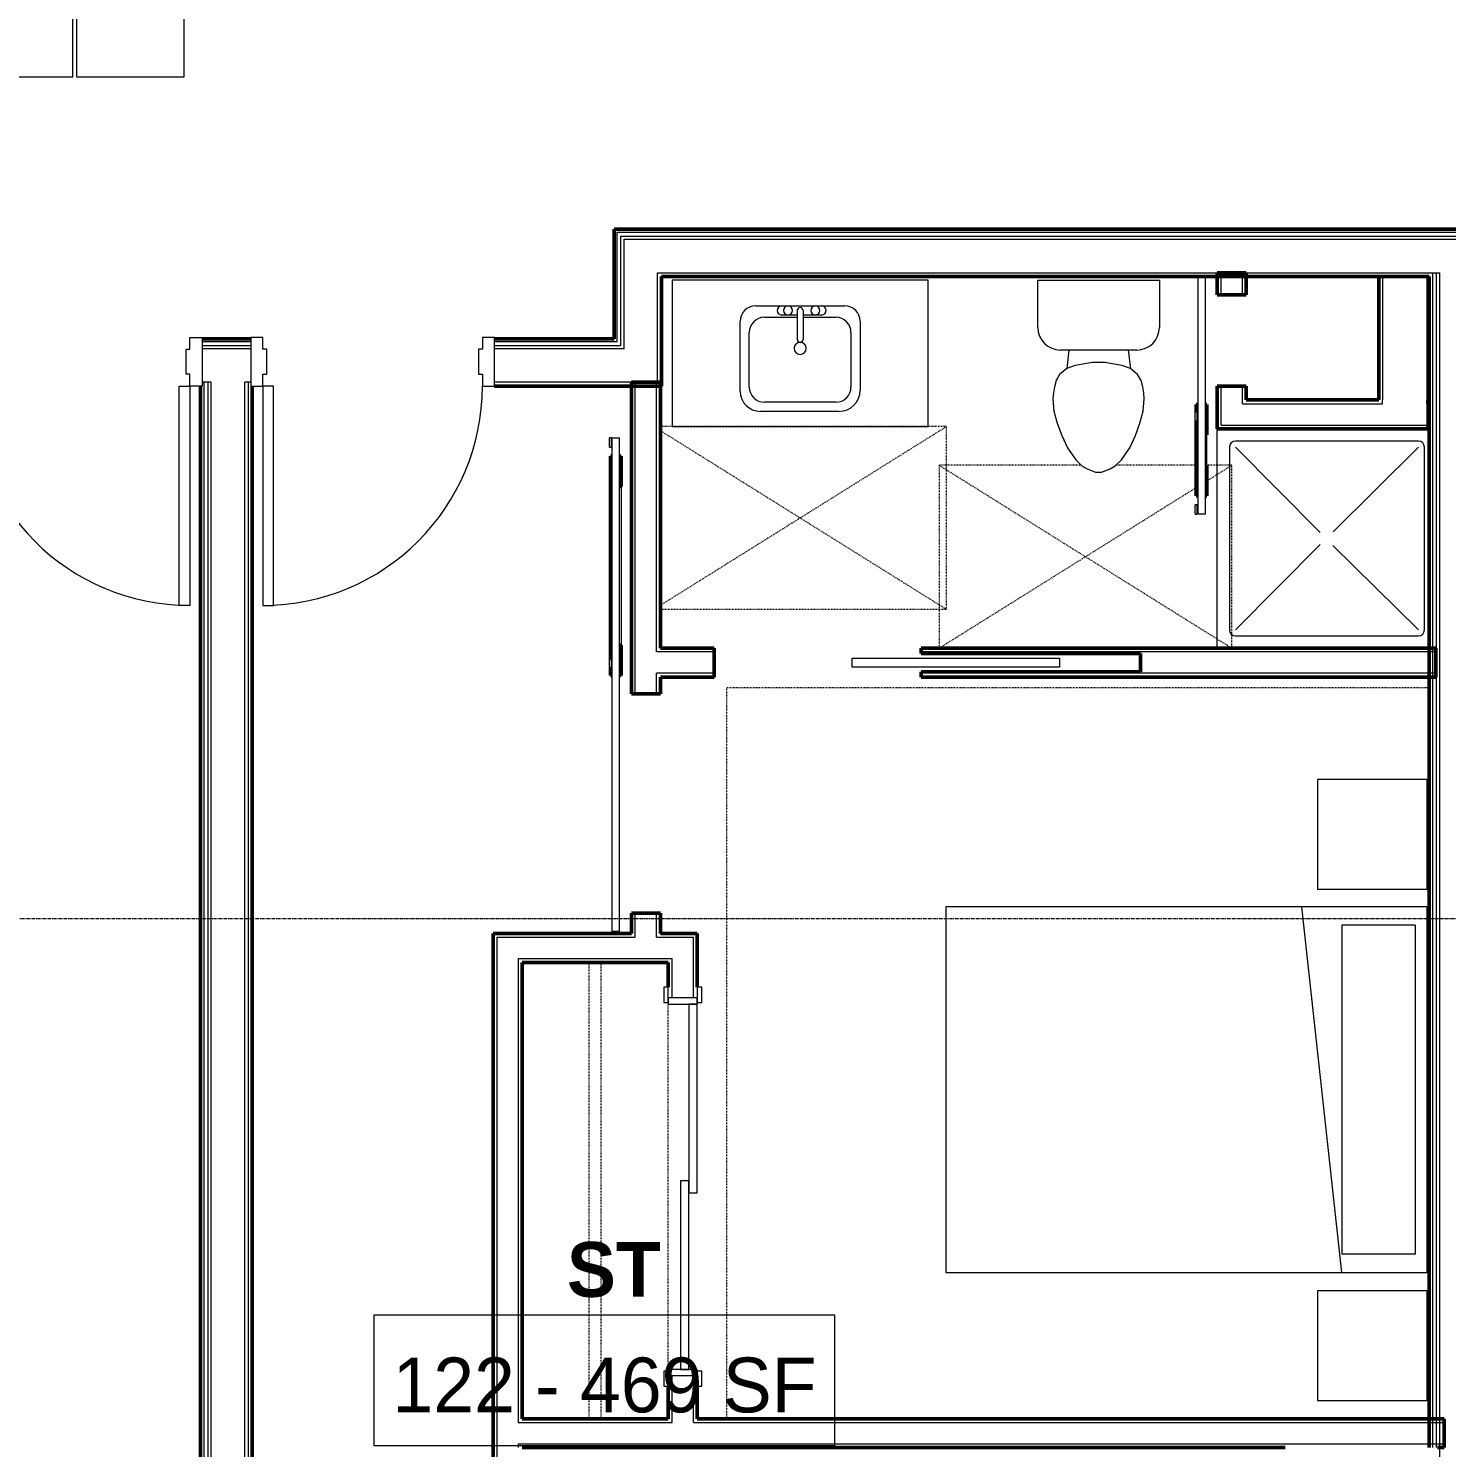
# Model space of a CAD drawing. Header units: inches. Extents: x -4266 to -1814, y 9706 to 12441.
# Drawn here: x -2747.2 to -2514.5, y 11448.4 to 11681.3 of the extents above; entities that cross this region are included whole.
import ezdxf

# ---------------------------------------------------------------- set-up
doc = ezdxf.new("R2010")
doc.units = ezdxf.units.IN
doc.header["$MEASUREMENT"] = 0
doc.linetypes.add('Dash', pattern=[0.25, 0.125, -0.125])
doc.linetypes.add('Grid Line 1_2_', pattern=[0.875, 0.5, -0.125, 0.125, -0.125])
for name, color, linetype, lineweight in [('A-AREA-IDEN', 2, 'Continuous', 9), ('A-DOOR-1', 7, 'Continuous', 9), ('A-DOOR-2', 50, 'Continuous', 20), ('A-DOOR-4', 10, 'Continuous', 13), ('A-DOOR-5', 250, 'Continuous', 50), ('A-DOOR-8', 31, 'Continuous', 9), ('A-DOOR-9', 31, 'Continuous', 20), ('A-DOOR-FRAM', 31, 'Continuous', 20), ('A-DOOR-FRAM-1', 50, 'Continuous', 20), ('A-FLOR', 192, 'Continuous', 13), ('A-GENM-HDLN-1', 7, 'Dash', 9), ('A-WALL', 113, 'Continuous', 13), ('A-WALL-3', 250, 'Continuous', 50), ('A-WALL-4', 10, 'Continuous', 13), ('I-FURN-1', 7, 'Continuous', 9), ('I-FURN-HDLN-1', 7, 'Dash', 9), ('I-WALL-3', 2, 'Continuous', 50), ('P-SANR-FIXT-2', 7, 'Continuous', 9), ('Q-CASE-2', 7, 'Continuous', 9), ('Q-CASE-HDLN-1', 7, 'Dash', 9), ('S-GRID-1', 1, 'Grid Line 1_2_', 9)]:
    doc.layers.add(name, color=color, linetype=linetype, lineweight=lineweight)
doc.styles.add('Century Gothic', font='ufonts.com_century-gothic.ttf', dxfattribs={"height": 9})
doc.styles.add('Century Gothic_B', font='GOTHICB.TTF', dxfattribs={"height": 9})

msp = doc.modelspace()

# ---------------------------------------------------------------- linework, layer by layer
at = {"layer": 'A-AREA-IDEN', "flags": 128}
msp.add_lwpolyline([(-2690.46687, 11470.14857), (-2614.96136, 11470.14857), (-2614.96136, 11448.65251), (-2690.46687, 11448.65251)], close=True, dxfattribs=at)
at = {"layer": 'A-DOOR-1'}
for p, q in [((-2642.21264, 11523.9269), (-2642.96264, 11523.9269)), ((-2642.96264, 11523.9269), (-2642.96264, 11521.4269)), ((-2642.21264, 11521.4269), (-2642.21264, 11523.9269)), ((-2636.71264, 11523.9269), (-2637.46264, 11523.9269)), ((-2637.46264, 11523.9269), (-2637.46264, 11521.4269)), ((-2636.71264, 11521.4269), (-2636.71264, 11523.9269)), ((-2642.96264, 11521.4269), (-2642.21264, 11521.4269)), ((-2637.46264, 11521.4269), (-2636.71264, 11521.4269)), ((-2642.21264, 11460.9269), (-2642.96264, 11460.9269)), ((-2642.96264, 11460.9269), (-2642.96264, 11458.4269)), ((-2642.21264, 11458.4269), (-2642.21264, 11460.9269)), ((-2636.71264, 11460.9269), (-2637.46264, 11460.9269)), ((-2637.46264, 11460.9269), (-2637.46264, 11458.4269)), ((-2636.71264, 11458.4269), (-2636.71264, 11460.9269)), ((-2642.96264, 11458.4269), (-2642.21264, 11458.4269)), ((-2637.46264, 11458.4269), (-2636.71264, 11458.4269))]:
    msp.add_line(p, q, dxfattribs=at)
at = {"layer": 'A-DOOR-2'}
for p, q in [((-2612.03488, 11576.47851), (-2612.03488, 11577.97851)), ((-2612.03488, 11577.97851), (-2578.03488, 11577.97851)), ((-2578.03488, 11577.97851), (-2578.03488, 11576.47851)), ((-2578.03488, 11576.47851), (-2612.03488, 11576.47851)), ((-2637.46264, 11521.1769), (-2638.83764, 11521.1769)), ((-2638.83764, 11521.1769), (-2638.83764, 11490.1769)), ((-2637.46264, 11490.1769), (-2637.46264, 11521.1769)), ((-2638.83764, 11492.1769), (-2640.21264, 11492.1769)), ((-2640.21264, 11492.1769), (-2640.21264, 11461.1769)), ((-2638.83764, 11461.1769), (-2638.83764, 11492.1769)), ((-2638.83764, 11490.1769), (-2637.46264, 11490.1769)), ((-2640.21264, 11461.1769), (-2638.83764, 11461.1769))]:
    msp.add_line(p, q, dxfattribs=at)
at = {"layer": 'A-DOOR-4'}
for p, q in [((-2555.32166, 11640.60351), (-2555.32166, 11601.60351)), ((-2555.32166, 11640.60351), (-2554.69666, 11640.60351)), ((-2554.69666, 11640.60351), (-2554.07166, 11640.60351)), ((-2554.07166, 11601.60351), (-2554.07166, 11640.60351)), ((-2555.74874, 11616.86953), (-2555.74874, 11618.36953)), ((-2555.74874, 11618.36953), (-2555.42314, 11618.36953)), ((-2555.42314, 11616.86953), (-2555.74874, 11616.86953)), ((-2555.42314, 11616.86953), (-2555.42314, 11618.36953)), ((-2651.87514, 11612.6144), (-2651.87514, 11614.1144)), ((-2651.54954, 11614.1144), (-2651.87514, 11614.1144)), ((-2651.54954, 11612.6144), (-2651.54954, 11614.1144)), ((-2651.44806, 11614.1144), (-2651.44806, 11533.1144)), ((-2651.44806, 11614.1144), (-2650.82306, 11614.1144)), ((-2650.82306, 11614.1144), (-2650.19806, 11614.1144)), ((-2650.19806, 11533.1144), (-2650.19806, 11614.1144)), ((-2553.82166, 11609.60351), (-2553.82166, 11614.60351)), ((-2651.87514, 11612.6144), (-2651.54954, 11612.6144)), ((-2649.94806, 11606.1144), (-2649.94806, 11580.1144)), ((-2555.74874, 11601.60351), (-2555.74874, 11603.10351)), ((-2555.42314, 11603.10351), (-2555.74874, 11603.10351)), ((-2555.42314, 11601.60351), (-2555.42314, 11603.10351)), ((-2555.74874, 11601.60351), (-2555.42314, 11601.60351)), ((-2554.69666, 11601.60351), (-2555.32166, 11601.60351)), ((-2554.07166, 11601.60351), (-2554.69666, 11601.60351)), ((-2651.87514, 11576.34837), (-2651.87514, 11577.84837)), ((-2651.87514, 11577.84837), (-2651.54954, 11577.84837)), ((-2651.54954, 11576.34837), (-2651.54954, 11577.84837)), ((-2651.54954, 11576.34837), (-2651.87514, 11576.34837)), ((-2650.82306, 11533.1144), (-2651.44806, 11533.1144)), ((-2650.19806, 11533.1144), (-2650.82306, 11533.1144))]:
    msp.add_line(p, q, dxfattribs=at)
at = {"layer": 'A-DOOR-5'}
for p, q in [((-2555.57166, 11618.36953), (-2555.57166, 11619.60351)), ((-2555.57166, 11619.60351), (-2555.32166, 11619.60351)), ((-2554.07166, 11619.60351), (-2553.82166, 11619.60351)), ((-2553.82166, 11619.60351), (-2553.82166, 11614.60351)), ((-2555.57166, 11604.60351), (-2555.57166, 11616.86953)), ((-2553.82166, 11614.60351), (-2554.07876, 11614.60351)), ((-2651.44806, 11611.1144), (-2651.69806, 11611.1144)), ((-2651.69806, 11611.1144), (-2651.69806, 11577.84837)), ((-2649.94806, 11611.1144), (-2650.19885, 11611.1144)), ((-2649.94806, 11606.1144), (-2649.94806, 11611.1144)), ((-2554.07603, 11609.60351), (-2553.82166, 11609.60351)), ((-2553.82166, 11609.60351), (-2553.82166, 11604.60351)), ((-2650.20017, 11606.1144), (-2649.94806, 11606.1144)), ((-2555.32166, 11604.60351), (-2555.57166, 11604.60351)), ((-2553.82166, 11604.60351), (-2554.0733, 11604.60351)), ((-2649.94806, 11580.1144), (-2650.19806, 11580.1144)), ((-2649.94806, 11575.1144), (-2649.94806, 11580.1144)), ((-2651.69806, 11576.34837), (-2651.69806, 11575.1144)), ((-2651.69806, 11575.1144), (-2651.44806, 11575.1144)), ((-2650.19806, 11575.1144), (-2649.94806, 11575.1144))]:
    msp.add_line(p, q, dxfattribs=at)
at = {"layer": 'A-DOOR-8'}
for centre, start, end in [((-2720.72374, 11622.6144), 180, 270), ((-2708.72374, 11622.6144), 270, 0)]:
    msp.add_arc(centre, 36, start, end, dxfattribs=at)
at = {"layer": 'A-DOOR-9'}
for p, q in [((-2722.47374, 11622.6144), (-2720.72374, 11622.6144)), ((-2722.47374, 11586.6144), (-2722.47374, 11622.6144)), ((-2720.72374, 11622.6144), (-2720.72374, 11586.6144)), ((-2706.97374, 11622.6144), (-2708.72374, 11622.6144)), ((-2708.72374, 11622.6144), (-2708.72374, 11586.6144)), ((-2706.97374, 11586.6144), (-2706.97374, 11622.6144)), ((-2720.72374, 11586.6144), (-2722.47374, 11586.6144)), ((-2708.72374, 11586.6144), (-2706.97374, 11586.6144))]:
    msp.add_line(p, q, dxfattribs=at)
at = {"layer": 'A-DOOR-FRAM'}
for p, q in [((-2720.72374, 11630.6144), (-2718.72374, 11630.6144)), ((-2720.72374, 11628.6769), (-2720.72374, 11630.6144)), ((-2718.72374, 11630.6144), (-2718.72374, 11622.6144)), ((-2708.72374, 11630.6144), (-2710.72374, 11630.6144)), ((-2710.72374, 11630.6144), (-2710.72374, 11622.6144)), ((-2708.72374, 11628.6769), (-2708.72374, 11630.6144)), ((-2670.72374, 11630.6144), (-2672.72374, 11630.6144)), ((-2672.72374, 11630.6144), (-2672.72374, 11628.6769)), ((-2670.72374, 11622.6144), (-2670.72374, 11630.6144)), ((-2721.34874, 11628.6769), (-2720.72374, 11628.6769)), ((-2721.34874, 11624.5519), (-2721.34874, 11628.6769)), ((-2708.09874, 11628.6769), (-2708.72374, 11628.6769)), ((-2708.09874, 11624.5519), (-2708.09874, 11628.6769)), ((-2672.72374, 11628.6769), (-2673.34874, 11628.6769)), ((-2673.34874, 11628.6769), (-2673.34874, 11624.5519)), ((-2720.72374, 11624.5519), (-2721.34874, 11624.5519)), ((-2720.72374, 11622.6144), (-2720.72374, 11624.5519)), ((-2708.72374, 11622.6144), (-2708.72374, 11624.5519)), ((-2708.72374, 11624.5519), (-2708.09874, 11624.5519)), ((-2673.34874, 11624.5519), (-2672.72374, 11624.5519)), ((-2672.72374, 11624.5519), (-2672.72374, 11622.6144)), ((-2718.72374, 11622.6144), (-2720.72374, 11622.6144)), ((-2710.72374, 11622.6144), (-2708.72374, 11622.6144)), ((-2672.72374, 11622.6144), (-2670.72374, 11622.6144))]:
    msp.add_line(p, q, dxfattribs=at)
at = {"layer": 'A-DOOR-FRAM-1'}
for p, q in [((-2637.46264, 11522.1769), (-2642.21264, 11522.1769)), ((-2642.21264, 11522.1769), (-2642.21264, 11521.1769)), ((-2642.21264, 11521.1769), (-2637.46264, 11521.1769)), ((-2637.46264, 11521.1769), (-2637.46264, 11522.1769)), ((-2637.46264, 11461.1769), (-2642.21264, 11461.1769)), ((-2642.21264, 11461.1769), (-2642.21264, 11460.1769)), ((-2642.21264, 11460.1769), (-2637.46264, 11460.1769)), ((-2637.46264, 11460.1769), (-2637.46264, 11461.1769))]:
    msp.add_line(p, q, dxfattribs=at)
at = {"layer": 'A-FLOR'}
for p, q in [((-2739.92374, 11673.3894), (-2739.92374, 11717.3644)), ((-2739.29874, 11717.3644), (-2739.29874, 11673.3894)), ((-2721.68021, 11673.3894), (-2721.68021, 11717.3644)), ((-2778.57374, 11673.3894), (-2739.92374, 11673.3894)), ((-2739.29874, 11673.3894), (-2721.68021, 11673.3894))]:
    msp.add_line(p, q, dxfattribs=at)
at = {"layer": 'A-GENM-HDLN-1'}
for p, q in [((-2643.50014, 11586.64783), (-2596.57105, 11615.97851)), ((-2596.57105, 11615.97851), (-2643.50014, 11615.97851)), ((-2643.50014, 11615.30919), (-2596.57105, 11585.97851)), ((-2596.57105, 11585.97851), (-2596.57105, 11615.97851)), ((-2597.74874, 11609.6144), (-2549.74874, 11579.6144)), ((-2574.43581, 11609.6144), (-2597.74874, 11609.6144)), ((-2597.74874, 11609.6144), (-2597.74874, 11579.6144)), ((-2555.57166, 11609.6144), (-2568.75384, 11609.6144)), ((-2553.82166, 11607.06882), (-2549.74874, 11609.6144)), ((-2549.74874, 11609.6144), (-2553.82166, 11609.6144)), ((-2549.74874, 11579.6144), (-2549.74874, 11609.6144)), ((-2597.74874, 11579.6144), (-2555.57166, 11605.97507)), ((-2643.50014, 11585.97851), (-2596.57105, 11585.97851)), ((-2597.74874, 11579.6144), (-2549.74874, 11579.6144))]:
    msp.add_line(p, q, dxfattribs=at)
at = {"layer": 'A-WALL'}
for p, q in [((-2650.59874, 11647.8644), (-2505.8267, 11647.8644)), ((-2650.59874, 11629.8644), (-2650.59874, 11647.8644)), ((-2649.97374, 11647.2394), (-2506.08558, 11647.2394)), ((-2649.97374, 11629.2394), (-2649.97374, 11647.2394)), ((-2649.47374, 11646.7394), (-2506.29269, 11646.7394)), ((-2649.47374, 11628.7394), (-2649.47374, 11646.7394)), ((-2643.97374, 11641.2394), (-2515.62374, 11641.2394)), ((-2643.97374, 11623.2394), (-2643.97374, 11641.2394)), ((-2516.74874, 11448.3644), (-2516.74874, 11641.2394)), ((-2516.12374, 11448.3644), (-2516.12374, 11641.2394)), ((-2515.62374, 11285.5394), (-2515.62374, 11641.2394)), ((-2710.72374, 11629.8644), (-2718.72374, 11629.8644)), ((-2710.72374, 11629.2394), (-2718.72374, 11629.2394)), ((-2710.72374, 11628.7394), (-2718.72374, 11628.7394)), ((-2650.59874, 11629.8644), (-2670.72374, 11629.8644)), ((-2649.97374, 11629.2394), (-2670.72374, 11629.2394)), ((-2649.47374, 11628.7394), (-2670.72374, 11628.7394)), ((-2717.22374, 11623.2394), (-2718.72374, 11623.2394)), ((-2718.34874, 11379.67913), (-2718.34874, 11623.2394)), ((-2717.72374, 11285.2894), (-2717.72374, 11623.2394)), ((-2717.22374, 11285.2894), (-2717.22374, 11623.2394)), ((-2711.72374, 11285.2894), (-2711.72374, 11623.2394)), ((-2710.72374, 11623.2394), (-2711.72374, 11623.2394)), ((-2711.09874, 11379.67913), (-2711.09874, 11623.2394)), ((-2643.97374, 11623.2394), (-2670.72374, 11623.2394))]:
    msp.add_line(p, q, dxfattribs=at)
at = {"layer": 'A-WALL-3'}
for p, q in [((-2552.12374, 11641.2394), (-2552.12374, 11637.60351)), ((-2547.37374, 11641.2394), (-2552.12374, 11641.2394)), ((-2547.37374, 11637.60351), (-2547.37374, 11641.2394)), ((-2517.50014, 11640.6144), (-2525.62514, 11640.6144)), ((-2525.62514, 11640.6144), (-2525.62514, 11620.35351)), ((-2517.50014, 11620.35351), (-2517.50014, 11640.6144)), ((-2552.12374, 11637.60351), (-2547.37374, 11637.60351)), ((-2648.25014, 11623.2394), (-2648.25014, 11572.1144)), ((-2643.50014, 11623.2394), (-2648.25014, 11623.2394)), ((-2643.50014, 11579.60351), (-2643.50014, 11623.2394)), ((-2552.12374, 11622.60351), (-2552.12374, 11620.35351)), ((-2547.37374, 11622.60351), (-2552.12374, 11622.60351)), ((-2547.37374, 11620.35351), (-2547.37374, 11622.60351)), ((-2552.12374, 11620.35351), (-2552.12374, 11616.22851)), ((-2525.62514, 11620.35351), (-2547.37374, 11620.35351)), ((-2517.50014, 11619.72851), (-2517.50014, 11620.35351)), ((-2517.50014, 11615.60351), (-2517.50014, 11619.72851)), ((-2552.12374, 11616.22851), (-2552.12374, 11615.60351)), ((-2552.12374, 11615.60351), (-2517.50014, 11615.60351)), ((-2634.70154, 11579.60351), (-2643.50014, 11579.60351)), ((-2634.70154, 11574.85351), (-2634.70154, 11579.60351)), ((-2516.25014, 11579.60351), (-2600.70154, 11579.60351)), ((-2600.70154, 11579.60351), (-2600.70154, 11578.72851)), ((-2516.25014, 11574.85351), (-2516.25014, 11579.60351)), ((-2600.70154, 11578.72851), (-2564.70154, 11578.72851)), ((-2564.70154, 11578.72851), (-2564.70154, 11575.72851)), ((-2643.50014, 11572.1144), (-2643.50014, 11574.85351)), ((-2643.50014, 11574.85351), (-2634.70154, 11574.85351)), ((-2564.70154, 11575.72851), (-2600.70154, 11575.72851)), ((-2600.70154, 11575.72851), (-2600.70154, 11574.85351)), ((-2600.70154, 11574.85351), (-2516.25014, 11574.85351)), ((-2648.25014, 11572.1144), (-2643.50014, 11572.1144)), ((-2648.25014, 11536.1144), (-2648.25014, 11532.76899)), ((-2643.50014, 11536.1144), (-2648.25014, 11536.1144)), ((-2643.50014, 11532.76899), (-2643.50014, 11536.1144)), ((-2670.33764, 11532.76899), (-2670.96264, 11532.76899)), ((-2670.96264, 11532.76899), (-2670.96264, 11424.3644)), ((-2666.21264, 11532.76899), (-2670.33764, 11532.76899)), ((-2648.25014, 11532.76899), (-2666.21264, 11532.76899)), ((-2642.21264, 11532.76899), (-2643.50014, 11532.76899)), ((-2638.08764, 11532.76899), (-2642.21264, 11532.76899)), ((-2637.46264, 11532.76899), (-2638.08764, 11532.76899)), ((-2637.46264, 11523.9269), (-2637.46264, 11532.76899)), ((-2666.21264, 11453.1144), (-2666.21264, 11528.01899)), ((-2666.21264, 11528.01899), (-2642.21264, 11528.01899)), ((-2642.21264, 11528.01899), (-2642.21264, 11523.9269)), ((-2642.21264, 11458.4269), (-2642.21264, 11453.1144)), ((-2637.46264, 11453.1144), (-2637.46264, 11458.4269)), ((-2642.21264, 11453.1144), (-2666.21264, 11453.1144)), ((-2514.87374, 11453.1144), (-2637.46264, 11453.1144)), ((-2514.87374, 11448.3644), (-2514.87374, 11453.1144)), ((-2666.21264, 11448.3644), (-2540.99733, 11448.3644)), ((-2515.99733, 11448.3644), (-2514.87374, 11448.3644))]:
    msp.add_line(p, q, dxfattribs=at)
at = {"layer": 'A-WALL-4'}
for p, q in [((-2551.49874, 11637.60351), (-2551.49874, 11641.2394)), ((-2547.99874, 11637.60351), (-2547.99874, 11641.2394)), ((-2525.00014, 11640.6144), (-2525.00014, 11620.35351)), ((-2517.75014, 11640.6144), (-2517.75014, 11620.35351)), ((-2647.62514, 11572.1144), (-2647.62514, 11623.2394)), ((-2644.12514, 11578.97851), (-2644.12514, 11623.2394)), ((-2551.49874, 11620.35351), (-2551.49874, 11622.60351)), ((-2547.99874, 11620.35351), (-2547.99874, 11622.60351)), ((-2551.49874, 11619.72851), (-2551.49874, 11620.35351)), ((-2551.49874, 11616.22851), (-2551.49874, 11619.72851)), ((-2547.99874, 11619.72851), (-2547.99874, 11620.35351)), ((-2547.99874, 11619.72851), (-2525.00014, 11619.72851)), ((-2525.00014, 11619.72851), (-2525.00014, 11620.35351)), ((-2517.75014, 11619.72851), (-2517.75014, 11620.35351)), ((-2517.75014, 11619.72851), (-2517.50014, 11619.72851)), ((-2517.50014, 11619.72851), (-2517.75014, 11619.72851)), ((-2551.49874, 11616.22851), (-2517.50014, 11616.22851)), ((-2643.50014, 11578.97851), (-2644.12514, 11578.97851)), ((-2634.70154, 11578.97851), (-2643.50014, 11578.97851)), ((-2516.25014, 11578.97851), (-2600.70154, 11578.97851)), ((-2644.12514, 11572.1144), (-2644.12514, 11575.47851)), ((-2643.50014, 11575.47851), (-2644.12514, 11575.47851)), ((-2634.70154, 11575.47851), (-2643.50014, 11575.47851)), ((-2516.25014, 11575.47851), (-2600.70154, 11575.47851)), ((-2647.62514, 11532.76899), (-2647.62514, 11536.1144)), ((-2644.12514, 11532.76899), (-2644.12514, 11536.1144)), ((-2647.62514, 11532.14399), (-2647.62514, 11532.76899)), ((-2644.12514, 11532.14399), (-2644.12514, 11532.76899)), ((-2670.33764, 11532.14399), (-2670.33764, 11424.3644)), ((-2670.33764, 11532.14399), (-2666.83764, 11532.14399)), ((-2666.83764, 11532.14399), (-2666.21264, 11532.14399)), ((-2666.21264, 11532.14399), (-2647.62514, 11532.14399)), ((-2644.12514, 11532.14399), (-2642.21264, 11532.14399)), ((-2642.21264, 11532.14399), (-2641.58764, 11532.14399)), ((-2641.58764, 11532.14399), (-2638.08764, 11532.14399)), ((-2638.08764, 11522.1769), (-2638.08764, 11532.14399)), ((-2666.83764, 11528.64399), (-2666.83764, 11452.4894)), ((-2666.83764, 11528.64399), (-2666.21264, 11528.64399)), ((-2666.21264, 11528.64399), (-2642.21264, 11528.64399)), ((-2642.21264, 11528.64399), (-2641.58764, 11528.64399)), ((-2641.58764, 11522.1769), (-2641.58764, 11528.64399)), ((-2641.58764, 11453.1144), (-2641.58764, 11460.1769)), ((-2638.08764, 11453.1144), (-2638.08764, 11460.1769)), ((-2666.83764, 11452.4894), (-2666.21264, 11452.4894)), ((-2666.21264, 11452.4894), (-2641.58764, 11452.4894)), ((-2641.58764, 11452.4894), (-2641.58764, 11453.1144)), ((-2638.08764, 11452.4894), (-2638.08764, 11453.1144)), ((-2638.08764, 11452.4894), (-2514.87374, 11452.4894)), ((-2666.83764, 11448.9894), (-2666.21264, 11448.9894)), ((-2666.83764, 11448.9894), (-2666.83764, 11448.3644)), ((-2666.21264, 11448.9894), (-2514.87374, 11448.9894))]:
    msp.add_line(p, q, dxfattribs=at)
at = {"layer": 'I-FURN-1'}
for p, q in [((-2517.67302, 11558.04623), (-2535.67302, 11558.04623)), ((-2535.67302, 11558.04623), (-2535.67302, 11540.04623)), ((-2517.67302, 11540.04623), (-2517.67302, 11558.04623)), ((-2535.67302, 11540.04623), (-2517.67302, 11540.04623)), ((-2517.67302, 11537.1144), (-2596.67302, 11537.1144)), ((-2596.67302, 11537.1144), (-2596.67302, 11477.1144)), ((-2531.67302, 11477.1144), (-2538.25264, 11537.1144)), ((-2517.67302, 11477.1144), (-2517.67302, 11537.1144)), ((-2531.67302, 11534.1144), (-2531.67302, 11480.1144)), ((-2519.67302, 11534.1144), (-2531.67302, 11534.1144)), ((-2519.67302, 11534.1144), (-2519.67302, 11480.1144)), ((-2519.67302, 11480.1144), (-2531.67302, 11480.1144)), ((-2596.67302, 11477.1144), (-2517.67302, 11477.1144)), ((-2517.67302, 11474.1144), (-2535.67302, 11474.1144)), ((-2535.67302, 11474.1144), (-2535.67302, 11456.1144)), ((-2517.67302, 11456.1144), (-2517.67302, 11474.1144)), ((-2535.67302, 11456.1144), (-2517.67302, 11456.1144))]:
    msp.add_line(p, q, dxfattribs=at)
at = {"layer": 'I-FURN-HDLN-1'}
for p, q in [((-2632.67302, 11573.1144), (-2632.67302, 11453.1144)), ((-2517.67302, 11573.1144), (-2632.67302, 11573.1144))]:
    msp.add_line(p, q, dxfattribs=at)
at = {"layer": 'I-WALL-3'}
for p, q in [((-2505.61959, 11648.3644), (-2651.09874, 11648.3644)), ((-2651.09874, 11648.3644), (-2651.09874, 11630.3644)), ((-2643.34874, 11640.6144), (-2517.37374, 11640.6144)), ((-2643.34874, 11622.6144), (-2643.34874, 11640.6144)), ((-2517.37374, 11640.6144), (-2517.37374, 11448.3644)), ((-2710.72374, 11630.3644), (-2718.72374, 11630.3644)), ((-2651.09874, 11630.3644), (-2670.72374, 11630.3644)), ((-2718.97374, 11622.6144), (-2718.97374, 11379.67913)), ((-2710.47374, 11379.67913), (-2710.47374, 11622.6144)), ((-2670.72374, 11622.6144), (-2643.34874, 11622.6144))]:
    msp.add_line(p, q, dxfattribs=at)
at = {"layer": 'P-SANR-FIXT-2'}
for p, q in [((-2581.57105, 11639.9894), (-2561.61861, 11639.9894)), ((-2581.57105, 11632.26317), (-2581.57105, 11639.9894)), ((-2561.61861, 11639.9894), (-2561.61861, 11632.26317)), ((-2627.91357, 11635.78816), (-2613.22853, 11635.78816)), ((-2627.91357, 11635.78816), (-2613.22853, 11635.78816)), ((-2623.57105, 11635.78816), (-2617.07105, 11635.78816)), ((-2621.07105, 11635.02435), (-2621.07105, 11630.286)), ((-2620.07105, 11635.02435), (-2620.07105, 11630.286)), ((-2630.41357, 11621.78619), (-2630.41357, 11633.28816)), ((-2630.41357, 11621.78619), (-2630.41357, 11633.28816)), ((-2626.41357, 11633.91316), (-2621.07105, 11633.91316)), ((-2621.07105, 11634.28816), (-2623.57105, 11634.28816)), ((-2617.07105, 11634.28816), (-2620.07105, 11634.28816)), ((-2620.07105, 11633.91316), (-2614.72853, 11633.91316)), ((-2610.72853, 11633.28816), (-2610.72853, 11621.96532)), ((-2610.72853, 11633.28816), (-2610.72853, 11621.96532)), ((-2628.91357, 11622.46532), (-2628.91357, 11631.41316)), ((-2612.22853, 11631.41316), (-2612.22853, 11622.46532)), ((-2565.34483, 11628.53695), (-2577.84483, 11628.53695)), ((-2576.45649, 11628.53695), (-2576.80421, 11625.51317)), ((-2566.73317, 11628.53695), (-2566.38545, 11625.51317)), ((-2575.43047, 11626.01317), (-2576.80421, 11625.51317)), ((-2572.59483, 11626.51317), (-2575.43047, 11626.01317)), ((-2570.59483, 11626.51317), (-2572.59483, 11626.51317)), ((-2567.75919, 11626.01317), (-2570.59483, 11626.51317)), ((-2566.38545, 11625.51317), (-2567.75919, 11626.01317)), ((-2578.56273, 11623.51317), (-2578.83067, 11622.51317)), ((-2577.99596, 11624.51317), (-2578.56273, 11623.51317)), ((-2576.80421, 11625.51317), (-2577.99596, 11624.51317)), ((-2565.1937, 11624.51317), (-2566.38545, 11625.51317)), ((-2564.62693, 11623.51317), (-2565.1937, 11624.51317)), ((-2564.35898, 11622.51317), (-2564.62693, 11623.51317)), ((-2579.00767, 11621.50937), (-2579.09483, 11620.51317)), ((-2578.83067, 11622.51317), (-2579.00767, 11621.50937)), ((-2564.18198, 11621.50937), (-2564.35898, 11622.51317)), ((-2564.09483, 11620.51317), (-2564.18198, 11621.50937)), ((-2614.72853, 11619.96532), (-2626.41357, 11619.96532)), ((-2579.09483, 11620.51317), (-2578.92052, 11618.52079)), ((-2564.26914, 11618.52079), (-2564.09483, 11620.51317)), ((-2614.22853, 11618.46532), (-2627.0927, 11618.46532)), ((-2614.22853, 11618.46532), (-2627.0927, 11618.46532)), ((-2578.92052, 11618.52079), (-2578.38258, 11616.51317)), ((-2578.38258, 11616.51317), (-2577.65464, 11614.51317)), ((-2565.53502, 11614.51317), (-2564.80708, 11616.51317)), ((-2564.80708, 11616.51317), (-2564.26914, 11618.52079)), ((-2577.65464, 11614.51317), (-2576.72202, 11612.51317)), ((-2566.46763, 11612.51317), (-2565.53502, 11614.51317)), ((-2552.12374, 11579.60351), (-2552.12374, 11615.60351)), ((-2517.50014, 11615.60351), (-2517.37374, 11615.60351)), ((-2576.72202, 11612.51317), (-2575.33459, 11610.51317)), ((-2567.85506, 11610.51317), (-2566.46763, 11612.51317)), ((-2550.12374, 11612.60351), (-2550.12374, 11582.60351)), ((-2519.12374, 11613.60351), (-2549.12374, 11613.60351)), ((-2535.25595, 11598.58742), (-2549.12374, 11612.60351)), ((-2533.11322, 11598.71204), (-2519.12374, 11612.60351)), ((-2518.12374, 11582.60351), (-2518.12374, 11612.60351)), ((-2575.33459, 11610.51317), (-2574.33459, 11609.51317)), ((-2574.33459, 11609.51317), (-2573.46857, 11609.01317)), ((-2569.72109, 11609.01317), (-2568.85506, 11609.51317)), ((-2568.85506, 11609.51317), (-2567.85506, 11610.51317)), ((-2573.46857, 11609.01317), (-2572.09483, 11608.51317)), ((-2572.09483, 11608.51317), (-2571.09483, 11608.51317)), ((-2571.09483, 11608.51317), (-2569.72109, 11609.01317)), ((-2535.23935, 11596.60081), (-2549.12374, 11582.60351)), ((-2533.15192, 11596.46089), (-2519.12374, 11582.60351)), ((-2549.12374, 11581.60351), (-2519.12374, 11581.60351))]:
    msp.add_line(p, q, dxfattribs=at)
for centre, radius, start, end in [((-2627.91357, 11633.28816), 2.5, 90, 180), ((-2627.91357, 11633.28816), 2.5, 90, 180), ((-2623.57105, 11635.03816), 0.75, 90, 270), ((-2622.57105, 11635.03816), 0.75, 0, 180), ((-2622.57105, 11635.03816), 0.75, 180, 0), ((-2620.57105, 11635.02435), 0.5, 0, 180), ((-2618.07105, 11635.03816), 0.75, 0, 180), ((-2618.07105, 11635.03816), 0.75, 180, 0), ((-2617.07105, 11635.03816), 0.75, 270, 90), ((-2613.22853, 11633.28816), 2.5, 0, 90), ((-2613.22853, 11633.28816), 2.5, 0, 90), ((-2626.41357, 11631.41316), 2.5, 90, 180), ((-2614.72853, 11631.41316), 2.5, 0, 90), ((-2620.57105, 11630.286), 0.5, 180, 0), ((-2577.84483, 11632.26317), 3.72622, 180, 270), ((-2565.34483, 11632.26317), 3.72622, 270, 0), ((-2620.57105, 11628.82082), 1, 0, 180), ((-2620.57105, 11628.82082), 1, 180, 0), ((-2627.0927, 11621.78619), 3.32087, 180, 270), ((-2627.0927, 11621.78619), 3.32087, 180, 270), ((-2626.41357, 11622.46532), 2.5, 180, 270), ((-2614.72853, 11622.46532), 2.5, 270, 0), ((-2614.22853, 11621.96532), 3.5, 270, 0), ((-2614.22853, 11621.96532), 3.5, 270, 0), ((-2549.12374, 11612.60351), 1, 90, 180), ((-2519.12374, 11612.60351), 1, 0, 90), ((-2549.12374, 11582.60351), 1, 180, 270), ((-2519.12374, 11582.60351), 1, 270, 0)]:
    msp.add_arc(centre, radius, start, end, dxfattribs=at)
at = {"layer": 'Q-CASE-2'}
for p, q in [((-2641.57105, 11639.9894), (-2641.57105, 11615.9894)), ((-2599.57105, 11639.9894), (-2641.57105, 11639.9894)), ((-2599.57105, 11615.9894), (-2599.57105, 11639.9894)), ((-2641.57105, 11615.9894), (-2599.57105, 11615.9894))]:
    msp.add_line(p, q, dxfattribs=at)
at = {"layer": 'Q-CASE-HDLN-1'}
for p, q in [((-2642.21264, 11528.01899), (-2666.21264, 11528.01899)), ((-2666.21264, 11528.01899), (-2666.21264, 11453.1144)), ((-2655.21264, 11453.1144), (-2655.21264, 11528.01899)), ((-2653.21264, 11453.1144), (-2653.21264, 11528.01899)), ((-2642.21264, 11523.9269), (-2642.21264, 11528.01899)), ((-2642.21264, 11461.1769), (-2642.21264, 11521.1769)), ((-2642.21264, 11453.1144), (-2642.21264, 11458.4269)), ((-2666.21264, 11453.1144), (-2642.21264, 11453.1144))]:
    msp.add_line(p, q, dxfattribs=at)
at = {"layer": 'S-GRID-1'}
msp.add_line((-1814.20638, 11535.1894), (-4168.71446, 11535.1894), dxfattribs=at)

# ---------------------------------------------------------------- texts
at = {"layer": 'A-AREA-IDEN', "char_height": 9, "attachment_point": 1}
for s, insert, width, style in [('ST', (-2658.83695, 11482.11672), 14.544, 'Century Gothic_B'), ('122 - 469 SF', (-2687.46687, 11463.14857), 83.931, 'Century Gothic')]:
    msp.add_mtext(s, dxfattribs=dict(at, insert=insert, width=width, style=style))

doc.saveas('drawing.dxf')
